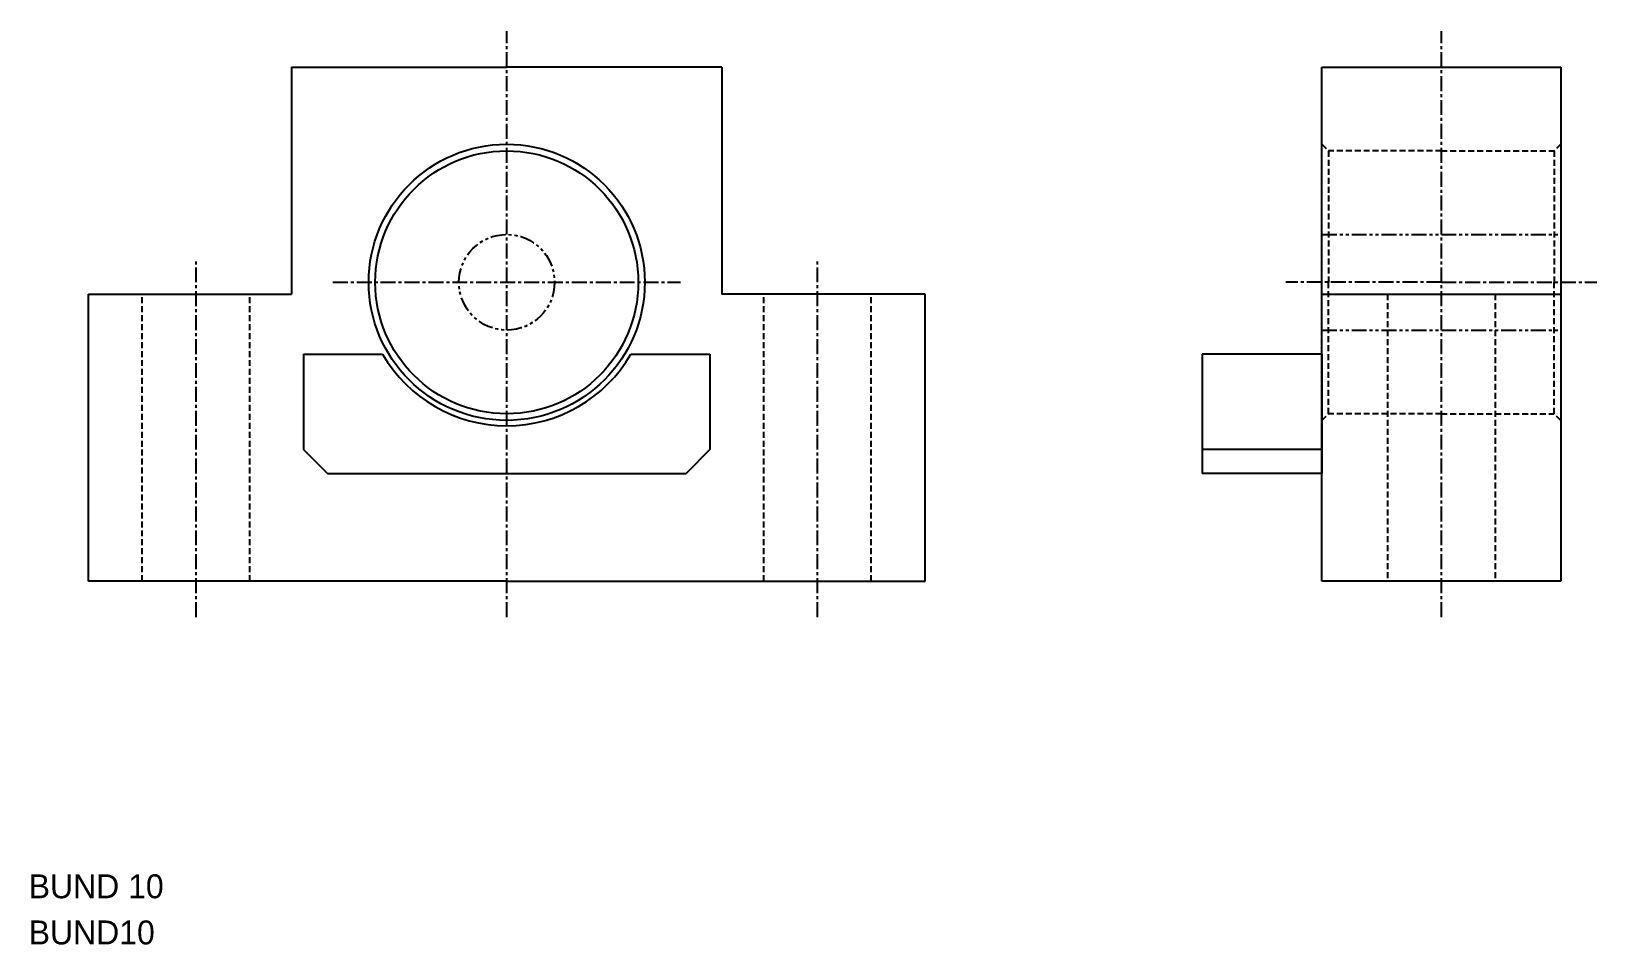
# Model space of a CAD drawing. Extents: x 10 to 141, y -5 to 71.
import ezdxf

# ---------------------------------------------------------------- set-up
doc = ezdxf.new("R2010")
doc.units = 0
for name, pattern in [('CENTER', [2, 1.25, -0.25, 0.25, -0.25]), ('DASHED', [0.75, 0.5, -0.25]), ('PHANTOM', [2.5, 1.25, -0.25, 0.25, -0.25, 0.25, -0.25])]:
    doc.linetypes.add(name, pattern=pattern)
doc.layers.get('0').update_dxf_attribs({"linetype": 'CONTINUOUS'})
doc.layers.add('CENTER', color=1, linetype='CENTER')

msp = doc.modelspace()

# ---------------------------------------------------------------- linework, layer by layer
at = {"color": 7, "linetype": 'CONTINUOUS'}
for p, q in [((32, 68), (32, 49)), ((32, 68), (50, 68)), ((68, 68), (50, 68)), ((68, 68), (68, 49)), ((118.2, 25), (118.2, 68)), ((118.2, 68), (138.2, 68)), ((138.2, 68), (138.2, 25)), ((15, 25), (15, 49)), ((85, 25), (85, 49)), ((118.2, 49), (138.2, 49)), ((33, 44), (33, 36)), ((33, 44), (39.61, 44)), ((60.39, 44), (67, 44)), ((67, 44), (67, 36)), ((118.2, 44), (108.2, 44)), ((108.2, 44), (108.2, 34)), ((118.2, 44), (118.2, 34)), ((33, 36), (35, 34)), ((67, 36), (65, 34)), ((118.2, 36), (108.2, 36)), ((35, 34), (65, 34)), ((118.2, 34), (108.2, 34)), ((50, 25), (15, 25)), ((50, 25), (85, 25)), ((138.2, 25), (118.2, 25))]:
    msp.add_line(p, q, dxfattribs=at)
at = {"color": 3, "linetype": 'DASHED'}
for p, q in [((118.2, 61.55), (118.75, 61)), ((118.75, 61), (118.75, 50)), ((128.2, 61), (118.75, 61)), ((128.2, 61), (137.65, 61)), ((138.2, 61.55), (137.65, 61)), ((137.65, 61), (137.65, 50)), ((118.75, 39), (118.75, 50)), ((137.65, 39), (137.65, 50)), ((19.5, 25), (19.5, 49)), ((28.5, 25), (28.5, 49)), ((71.5, 25), (71.5, 49)), ((80.5, 25), (80.5, 49)), ((123.7, 49), (123.7, 25)), ((132.7, 49), (132.7, 25)), ((118.2, 38.45), (118.75, 39)), ((128.2, 39), (118.75, 39)), ((128.2, 39), (137.65, 39)), ((138.2, 38.45), (137.65, 39))]:
    msp.add_line(p, q, dxfattribs=at)
at = {"color": 3, "linetype": 'PHANTOM'}
for p, q in [((118.2, 54), (138.2, 54)), ((118.2, 46), (138.2, 46))]:
    msp.add_line(p, q, dxfattribs=at)
at = {"color": 7, "linetype": 'CONTINUOUS'}
for points in [[(15, 49), (32, 49)], [(85, 49), (68, 49)]]:
    msp.add_lwpolyline(points, dxfattribs=at)
for radius in [11.55, 11]:
    msp.add_circle((50, 50), radius, dxfattribs=at)
at = {"color": 3, "linetype": 'PHANTOM'}
msp.add_circle((50, 50), 4, dxfattribs=at)
at = {"color": 7, "linetype": 'CONTINUOUS'}
msp.add_arc((50, 50), 12, 210, 330, dxfattribs=at)
at = {"layer": 'CENTER', "color": 1, "linetype": 'CENTER'}
for p, q in [((50, 22), (50, 71)), ((128.2, 22), (128.2, 71)), ((24, 22), (24, 52)), ((76, 22), (76, 52)), ((35.45, 50), (64.55, 50)), ((128.2, 50), (115.2, 50)), ((128.2, 50), (141.2, 50))]:
    msp.add_line(p, q, dxfattribs=at)

# ---------------------------------------------------------------- texts
at = {"color": 7, "linetype": 'CONTINUOUS'}
for s, p in [('BUND 10', (10, -1.53)), ('BUND10', (10, -5.39))]:
    msp.add_text(s, height=2, dxfattribs=at).set_placement(p)

doc.saveas('drawing.dxf')
